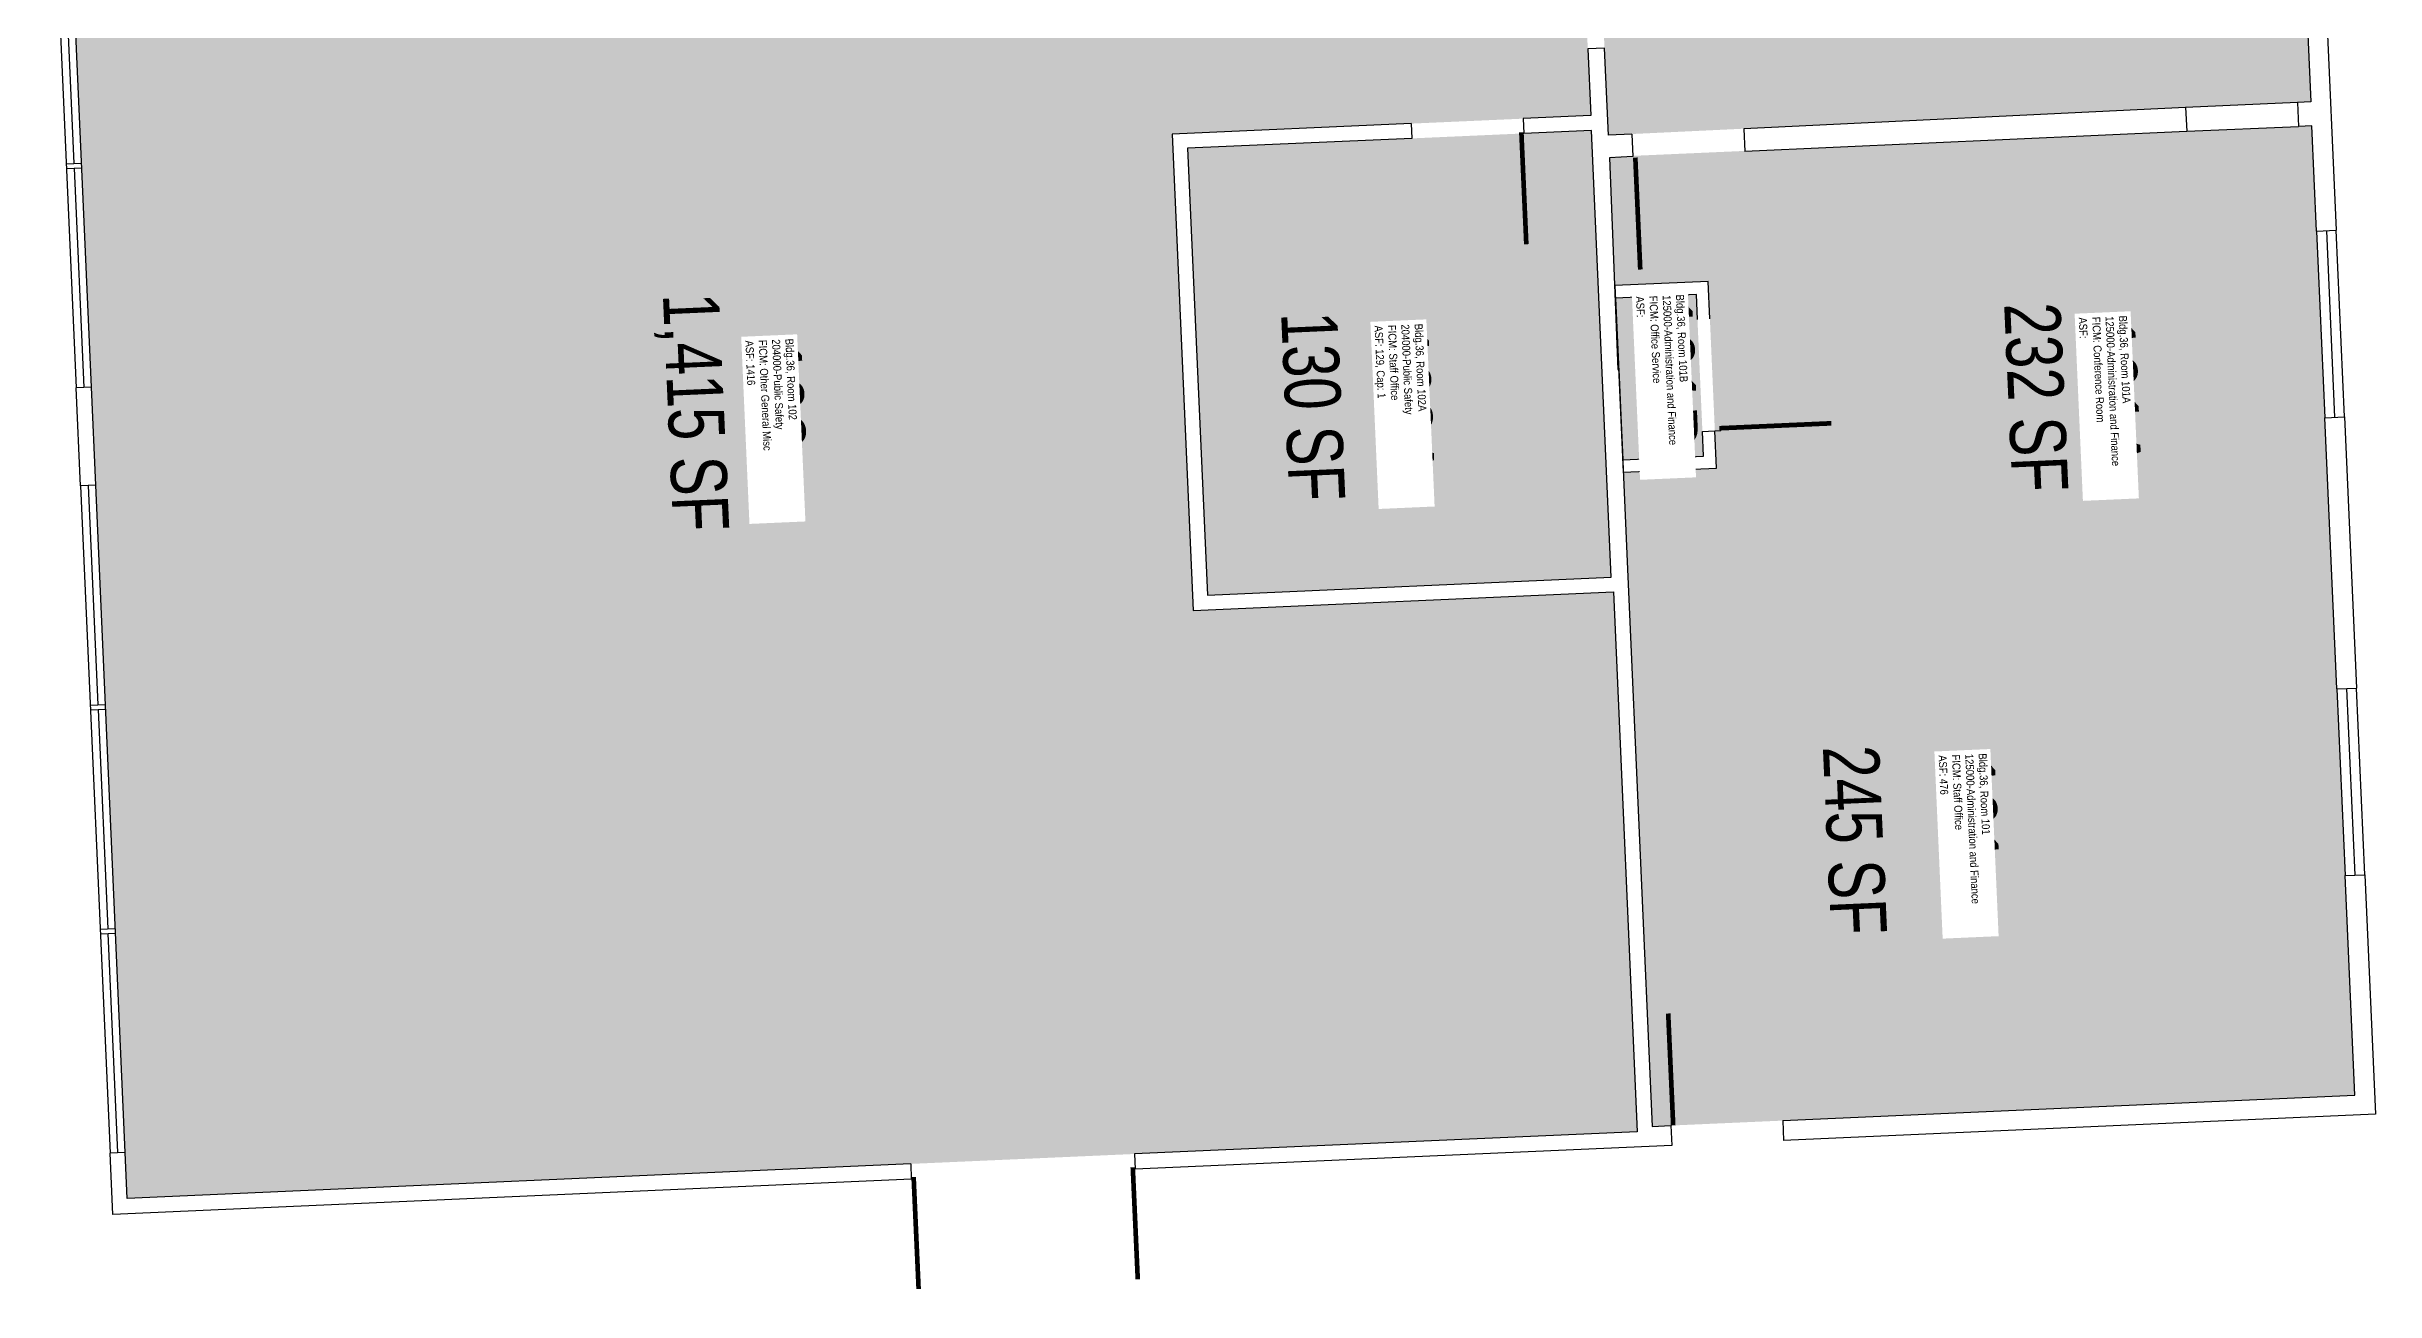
# Model space of a CAD drawing. Header units: inches. Extents: x 69210132 to 69211855, y 27688283 to 27689859.
# Drawn here: x 69210176 to 69210924, y 27688283 to 27688682 of the extents above; entities that cross this region are included whole.
import ezdxf
from ezdxf.enums import TextEntityAlignment as Align

# ---------------------------------------------------------------- set-up
doc = ezdxf.new("R2010")
doc.units = ezdxf.units.IN
doc.header["$MEASUREMENT"] = 0
for name, color, linetype in [('A-DOOR', 2, 'Continuous'), ('A-GLAZ', 1, 'Continuous'), ('A-IDEN-RNUM', 7, 'Continuous'), ('A-IDEN-SNUM', 4, 'Continuous'), ('A-IDEN-VNUM', 4, 'Continuous'), ('A-WALL', 5, 'Continuous'), ('AREA-TEXT', 3, 'Continuous'), ('Rooms-Category-Color', 7, 'Continuous'), ('Rooms-College-Color', 7, 'Continuous'), ('Rooms-Department-Color', 7, 'Continuous'), ('Rooms-Division-Color', 7, 'Continuous'), ('Rooms-Information', 7, 'Continuous')]:
    doc.layers.add(name, color=color, linetype=linetype)
doc.styles.add('CP_AREA', font='arial.ttf', dxfattribs={"height": 15})
doc.styles.add('CP_ROOMSNUMBER', font='arial.ttf', dxfattribs={"height": 1})
doc.styles.add('CP_ROOMVNUMBER', font='arial.ttf', dxfattribs={"width": 0.85, "height": 0.075})

msp = doc.modelspace()

# ---------------------------------------------------------------- hatches: boundary and pattern name
at = {"layer": 'Rooms-Category-Color', "true_color": 0xadadad}
msp.add_hatch(color=253, dxfattribs=at).paths.add_polyline_path([(69210817.76, 27688857.11), (69210894.93, 27688860.52), (69210903.6, 27688664.75), (69210677.86, 27688654), (69210674.41, 27688731.96), (69210804.28, 27688737.71), (69210804.46, 27688733.59), (69210812.45, 27688733.95), (69210808.49, 27688823.36), (69210819.23, 27688823.84)])
at = {"layer": 'Rooms-Category-Color', "true_color": 0xfbafa2}
msp.add_hatch(color=21, dxfattribs=at).paths.add_polyline_path([(69210669.4, 27688723.49), (69210672.2, 27688660.26), (69210537.71, 27688654.3), (69210544.48, 27688501.33), (69210679.53, 27688507.31), (69210687.13, 27688333.89), (69210201.88, 27688312.4), (69210180.18, 27688802.41), (69210528.27, 27688817.9), (69210532.72, 27688717.43)])
at = {"layer": 'Rooms-Category-Color', "true_color": 0xfa9ba3}
for points in [[(69210682.65, 27688545.72), (69210685.06, 27688491.3), (69210910.84, 27688501.3), (69210903.95, 27688657), (69210678.17, 27688647.01), (69210680, 27688605.66), (69210709.97, 27688606.98), (69210712.62, 27688547.04)], [(69210672.41, 27688655.51), (69210542.66, 27688649.77), (69210549.01, 27688506.28), (69210678.76, 27688512.03)], [(69210682.47, 27688549.71), (69210708.45, 27688550.86), (69210706.15, 27688602.81), (69210680.17, 27688601.66)], [(69210691.95, 27688335.6), (69210917.73, 27688345.6), (69210910.84, 27688501.3), (69210685.06, 27688491.3)]]:
    msp.add_hatch(color=241, dxfattribs=at).paths.add_polyline_path(points)
at = {"layer": 'Rooms-College-Color', "true_color": 0xadadad}
for points in [[(69210817.76, 27688857.11), (69210894.93, 27688860.52), (69210903.6, 27688664.75), (69210677.86, 27688654), (69210674.41, 27688731.96), (69210804.28, 27688737.71), (69210804.46, 27688733.59), (69210812.45, 27688733.95), (69210808.49, 27688823.36), (69210819.23, 27688823.84)], [(69210682.65, 27688545.72), (69210685.06, 27688491.3), (69210910.84, 27688501.3), (69210903.95, 27688657), (69210678.17, 27688647.01), (69210680, 27688605.66), (69210709.97, 27688606.98), (69210712.62, 27688547.04)], [(69210682.47, 27688549.71), (69210708.45, 27688550.86), (69210706.15, 27688602.81), (69210680.17, 27688601.66)]]:
    msp.add_hatch(color=253, dxfattribs=at).paths.add_polyline_path(points)
at = {"layer": 'Rooms-College-Color', "true_color": 0x80bc67}
for points in [[(69210669.4, 27688723.49), (69210672.2, 27688660.26), (69210537.71, 27688654.3), (69210544.48, 27688501.33), (69210679.53, 27688507.31), (69210687.13, 27688333.89), (69210201.88, 27688312.4), (69210180.18, 27688802.41), (69210528.27, 27688817.9), (69210532.72, 27688717.43)], [(69210672.41, 27688655.51), (69210542.66, 27688649.77), (69210549.01, 27688506.28), (69210678.76, 27688512.03)], [(69210691.95, 27688335.6), (69210917.73, 27688345.6), (69210910.84, 27688501.3), (69210685.06, 27688491.3)]]:
    msp.add_hatch(color=83, dxfattribs=at).paths.add_polyline_path(points)
at = {"layer": 'Rooms-Department-Color', "true_color": 0xacacac}
msp.add_hatch(color=253, dxfattribs=at).paths.add_polyline_path([(69210817.76, 27688857.11), (69210894.93, 27688860.52), (69210903.6, 27688664.75), (69210677.86, 27688654), (69210674.41, 27688731.96), (69210804.28, 27688737.71), (69210804.46, 27688733.59), (69210812.45, 27688733.95), (69210808.49, 27688823.36), (69210819.23, 27688823.84)])
at = {"layer": 'Rooms-Department-Color', "true_color": 0x80bc67}
for points in [[(69210669.4, 27688723.49), (69210672.2, 27688660.26), (69210537.71, 27688654.3), (69210544.48, 27688501.33), (69210679.53, 27688507.31), (69210687.13, 27688333.89), (69210201.88, 27688312.4), (69210180.18, 27688802.41), (69210528.27, 27688817.9), (69210532.72, 27688717.43)], [(69210682.65, 27688545.72), (69210685.06, 27688491.3), (69210910.84, 27688501.3), (69210903.95, 27688657), (69210678.17, 27688647.01), (69210680, 27688605.66), (69210709.97, 27688606.98), (69210712.62, 27688547.04)], [(69210672.41, 27688655.51), (69210542.66, 27688649.77), (69210549.01, 27688506.28), (69210678.76, 27688512.03)], [(69210682.47, 27688549.71), (69210708.45, 27688550.86), (69210706.15, 27688602.81), (69210680.17, 27688601.66)], [(69210691.95, 27688335.6), (69210917.73, 27688345.6), (69210910.84, 27688501.3), (69210685.06, 27688491.3)]]:
    msp.add_hatch(color=83, dxfattribs=at).paths.add_polyline_path(points)
at = {"layer": 'Rooms-Division-Color', "true_color": 0xadadad}
msp.add_hatch(color=253, dxfattribs=at).paths.add_polyline_path([(69210817.76, 27688857.11), (69210894.93, 27688860.52), (69210903.6, 27688664.75), (69210677.86, 27688654), (69210674.41, 27688731.96), (69210804.28, 27688737.71), (69210804.46, 27688733.59), (69210812.45, 27688733.95), (69210808.49, 27688823.36), (69210819.23, 27688823.84)])
at = {"layer": 'Rooms-Division-Color', "true_color": 0x80bc67}
for points in [[(69210669.4, 27688723.49), (69210672.2, 27688660.26), (69210537.71, 27688654.3), (69210544.48, 27688501.33), (69210679.53, 27688507.31), (69210687.13, 27688333.89), (69210201.88, 27688312.4), (69210180.18, 27688802.41), (69210528.27, 27688817.9), (69210532.72, 27688717.43)], [(69210682.65, 27688545.72), (69210685.06, 27688491.3), (69210910.84, 27688501.3), (69210903.95, 27688657), (69210678.17, 27688647.01), (69210680, 27688605.66), (69210709.97, 27688606.98), (69210712.62, 27688547.04)], [(69210672.41, 27688655.51), (69210542.66, 27688649.77), (69210549.01, 27688506.28), (69210678.76, 27688512.03)], [(69210682.47, 27688549.71), (69210708.45, 27688550.86), (69210706.15, 27688602.81), (69210680.17, 27688601.66)], [(69210691.95, 27688335.6), (69210917.73, 27688345.6), (69210910.84, 27688501.3), (69210685.06, 27688491.3)]]:
    msp.add_hatch(color=83, dxfattribs=at).paths.add_polyline_path(points)

# ---------------------------------------------------------------- linework, layer by layer
at = {"layer": 'A-DOOR'}
for points in [[(69210669.61, 27688716.92, 1.5, 1.5, 0), (69210633.65, 27688715.33, 0, 0, 0), (69210633.68, 27688714.58, 0, 0, 0.414214), (69210672.67, 27688681.77, 0, 0, 0.414214)], [(69210649.91, 27688654.93, 1.5, 1.5, 0), (69210651.5, 27688618.96, 0, 0, 0), (69210650.75, 27688618.93, 0, 0, -0.414214), (69210614.63, 27688654.87, 0, 0, -0.414214)], [(69210686.53, 27688646.8, 1.5, 1.5, 0), (69210688.12, 27688610.83, 0, 0, 0), (69210688.87, 27688610.87, 0, 0, 0.414214), (69210721.68, 27688649.86, 0, 0, 0.414214)], [(69210713.56, 27688559.85, 1.5, 1.5, 0), (69210749.52, 27688561.44, 0, 0, 0), (69210749.49, 27688562.19, 0, 0, 0.414214), (69210710.5, 27688595, 0, 0, 0.414214)], [(69210698.7, 27688335.9, 1.5, 1.5, 0), (69210697.1, 27688371.86, 0, 0, 0), (69210697.85, 27688371.9, 0, 0, -0.414214), (69210733.98, 27688335.96, 0, 0, -0.414214)], [(69210454.6, 27688319.31, 1.5, 1.5, 0), (69210456.2, 27688283.35, 0, 0, 0), (69210456.94, 27688283.38, 0, 0, 0.414214), (69210489.75, 27688322.37, 0, 0, 0.414214)], [(69210525.03, 27688322.43, 1.5, 1.5, 0), (69210526.63, 27688286.46, 0, 0, 0), (69210525.88, 27688286.43, 0, 0, -0.414214), (69210489.75, 27688322.37, 0, 0, -0.414214)]]:
    msp.add_lwpolyline(points, format="xyseb", dxfattribs=at)
at = {"layer": 'A-GLAZ'}
for p, q in [((69210181.62, 27688714.78), (69210184.72, 27688644.85)), ((69210184.78, 27688643.35), (69210187.9, 27688572.92)), ((69210189.29, 27688541.45), (69210192.41, 27688471.02)), ((69210192.48, 27688469.52), (69210195.6, 27688399.09)), ((69210195.66, 27688397.59), (69210198.78, 27688327.16))]:
    msp.add_line(p, q, dxfattribs=at)
for points in [[(69210175.95, 27688787.85), (69210185.47, 27688572.81)], [(69210190.34, 27688573.02), (69210180.82, 27688788.06)], [(69210182.28, 27688644.74), (69210187.15, 27688644.95)], [(69210182.35, 27688643.24), (69210187.22, 27688643.45)], [(69210905.44, 27688623.16), (69210908.1, 27688563.22)], [(69210908.63, 27688623.3), (69210911.28, 27688563.36)], [(69210914.47, 27688563.5), (69210911.81, 27688623.45)], [(69210186.86, 27688541.34), (69210196.35, 27688327.05)], [(69210201.22, 27688327.26), (69210191.73, 27688541.55)], [(69210911.95, 27688476.1), (69210914.61, 27688416.16)], [(69210915.14, 27688476.24), (69210917.79, 27688416.3)], [(69210920.98, 27688416.44), (69210918.32, 27688476.38)], [(69210189.98, 27688470.91), (69210194.85, 27688471.12)], [(69210190.04, 27688469.41), (69210194.91, 27688469.62)], [(69210193.16, 27688398.98), (69210198.03, 27688399.19)], [(69210193.23, 27688397.48), (69210198.1, 27688397.7)]]:
    msp.add_lwpolyline(points, dxfattribs=at)
at = {"layer": 'A-WALL'}
for p, q in [((69210899.64, 27688898.48), (69210911.81, 27688623.45)), ((69210894.93, 27688860.52), (69210903.6, 27688664.75)), ((69210676.62, 27688681.95), (69210671.25, 27688681.71)), ((69210671.25, 27688681.71), (69210672.2, 27688660.26)), ((69210677.86, 27688654), (69210676.62, 27688681.95)), ((69210899.33, 27688664.54), (69210863.37, 27688662.83)), ((69210903.6, 27688664.75), (69210899.33, 27688664.54)), ((69210899.33, 27688664.54), (69210899.67, 27688656.81)), ((69210614.5, 27688657.7), (69210537.71, 27688654.3)), ((69210614.5, 27688657.7), (69210614.71, 27688652.96)), ((69210672.2, 27688660.26), (69210650.47, 27688659.3)), ((69210650.47, 27688659.3), (69210650.68, 27688654.55)), ((69210863.37, 27688662.83), (69210721.41, 27688656.08)), ((69210721.41, 27688656.08), (69210721.73, 27688648.74)), ((69210863.37, 27688662.83), (69210863.79, 27688655.23)), ((69210863.79, 27688655.23), (69210899.67, 27688656.81)), ((69210903.95, 27688657.01), (69210899.67, 27688656.81)), ((69210905.44, 27688623.16), (69210903.95, 27688657.01)), ((69210537.71, 27688654.3), (69210544.48, 27688501.33)), ((69210614.71, 27688652.96), (69210542.66, 27688649.77)), ((69210542.66, 27688649.77), (69210549.01, 27688506.28)), ((69210672.41, 27688655.51), (69210650.68, 27688654.55)), ((69210678.76, 27688512.03), (69210672.41, 27688655.51)), ((69210685.45, 27688654.36), (69210677.86, 27688654)), ((69210685.45, 27688654.36), (69210685.77, 27688647.1)), ((69210863.71, 27688655.18), (69210721.73, 27688648.74)), ((69210905.44, 27688623.16), (69210911.81, 27688623.45)), ((69210190.34, 27688573.02), (69210185.47, 27688572.81)), ((69210186.86, 27688541.34), (69210185.47, 27688572.81)), ((69210191.73, 27688541.55), (69210190.34, 27688573.02)), ((69210708.09, 27688558.85), (69210714.06, 27688559.12)), ((69210908.1, 27688563.22), (69210914.47, 27688563.5)), ((69210911.95, 27688476.1), (69210908.1, 27688563.22)), ((69210914.47, 27688563.5), (69210918.32, 27688476.38)), ((69210191.73, 27688541.55), (69210186.86, 27688541.34)), ((69210544.48, 27688501.33), (69210679.53, 27688507.31)), ((69210549.01, 27688506.28), (69210678.76, 27688512.03)), ((69210679.53, 27688507.31), (69210687.13, 27688333.89)), ((69210911.95, 27688476.1), (69210918.32, 27688476.38)), ((69210914.61, 27688416.16), (69210920.98, 27688416.44)), ((69210687.13, 27688333.89), (69210525.59, 27688326.74)), ((69210697.95, 27688335.87), (69210698.23, 27688329.5)), ((69210733.91, 27688337.46), (69210734.19, 27688331.09)), ((69210201.22, 27688327.26), (69210196.35, 27688327.05)), ((69210197.22, 27688307.32), (69210196.35, 27688327.05)), ((69210201.88, 27688312.4), (69210201.22, 27688327.26)), ((69210525.59, 27688326.74), (69210525.81, 27688321.87)), ((69210453.66, 27688323.55), (69210201.88, 27688312.4)), ((69210453.66, 27688323.55), (69210453.84, 27688318.68)), ((69210453.88, 27688318.68), (69210197.22, 27688307.32))]:
    msp.add_line(p, q, dxfattribs=at)
for points in [[(69210685.77, 27688647.1), (69210678.18, 27688646.76), (69210680.94, 27688578.69), (69210681.19, 27688578.7), (69210684.03, 27688514.64), (69210691.95, 27688335.6), (69210697.95, 27688335.87)], [(69210710.5, 27688595), (69210709.97, 27688606.98), (69210680, 27688605.66), (69210682.65, 27688545.72), (69210712.62, 27688547.04), (69210712.09, 27688559.03)], [(69210706.5, 27688594.82), (69210706.15, 27688602.81), (69210680.17, 27688601.66), (69210682.47, 27688549.71), (69210708.45, 27688550.86), (69210708.09, 27688558.85)], [(69210733.91, 27688337.46), (69210917.73, 27688345.6), (69210914.61, 27688416.16)], [(69210920.98, 27688416.44), (69210924.38, 27688339.51), (69210734.19, 27688331.09)], [(69210698.23, 27688329.5), (69210525.81, 27688321.87)]]:
    msp.add_lwpolyline(points, dxfattribs=at)

# ---------------------------------------------------------------- texts
at = {"layer": 'A-IDEN-RNUM', "style": 'CP_ROOMSNUMBER'}
for s, p in [('0101-B0', (69210696.8, 27688577.63)), ('0102-00', (69210410.36, 27688568.46)), ('0102-A0', (69210612.14, 27688566.1)), ('0101-A0', (69210839.21, 27688568.74)), ('0101-00', (69210793.82, 27688435.26))]:
    msp.add_text(s, height=1, rotation=2.53507, dxfattribs=at).set_placement(p, align=Align.MIDDLE_CENTER)
at = {"layer": 'A-IDEN-SNUM', "style": 'CP_ROOMSNUMBER'}
for s, p in [('03600101B0', (69210696.8, 27688577.63)), ('0360010200', (69210410.36, 27688568.46)), ('03600102A0', (69210612.14, 27688566.1)), ('03600101A0', (69210839.21, 27688568.74)), ('0360010100', (69210793.82, 27688435.26))]:
    msp.add_text(s, height=1, rotation=2.53507, dxfattribs=at).set_placement(p, align=Align.MIDDLE_CENTER)
at = {"layer": 'A-IDEN-VNUM', "style": 'CP_ROOMVNUMBER', "width": 0.85}
for s, p in [('101B', (69210696.8, 27688577.63)), ('102A', (69210612.05, 27688568.22)), ('101A', (69210839.11, 27688570.86)), ('102', (69210410.26, 27688570.58)), ('101', (69210793.73, 27688437.38))]:
    msp.add_text(s, height=18, rotation=272.53507, dxfattribs=at).set_placement(p, align=Align.MIDDLE_CENTER)
at = {"layer": 'AREA-TEXT', "style": 'CP_AREA', "width": 0.75}
for s, p in [('1,415 SF', (69210384.68, 27688565.02)), ('232 SF', (69210815.39, 27688569.81)), ('130 SF', (69210583.02, 27688566.86)), ('245 SF', (69210757.13, 27688427.56))]:
    msp.add_text(s, height=18, rotation=272.53507, dxfattribs=at).set_placement(p, align=Align.MIDDLE_CENTER)

# ---------------------------------------------------------------- next in the draw order: texts
at = {"layer": 'Rooms-Information', "char_height": 2.5714, "width": 57.6, "attachment_point": 7, "rotation": 272.53507, "style": 'CP_ROOMVNUMBER', "bg_fill": 3, "box_fill_scale": 1.5, "bg_fill_color": 256, "bg_fill_true_color": 13158600, "bg_fill_transparency": 0}
for s, insert in [('Bldg.36, Room 101B^M^J125000-Administration and Finance^M^JFICM: Office Service^M^JASF: ', (69210686.7, 27688602.17)), ('Bldg.36, Room 101A^M^J125000-Administration and Finance^M^JFICM: Conference Room^M^JASF: ', (69210829.02, 27688595.41)), ('Bldg.36, Room 102^M^J204000-Public Safety^M^JFICM: Other General Misc^M^JASF: 1416', (69210400.48, 27688588)), ('Bldg.36, Room 102A^M^J204000-Public Safety^M^JFICM: Staff Office^M^JASF: 129, Cap: 1', (69210601.95, 27688592.77)), ('Bldg.36, Room 101^M^J125000-Administration and Finance^M^JFICM: Staff Office^M^JASF: 476', (69210783.95, 27688454.79))]:
    msp.add_mtext(s, dxfattribs=dict(at, insert=insert))

doc.saveas('drawing.dxf')
